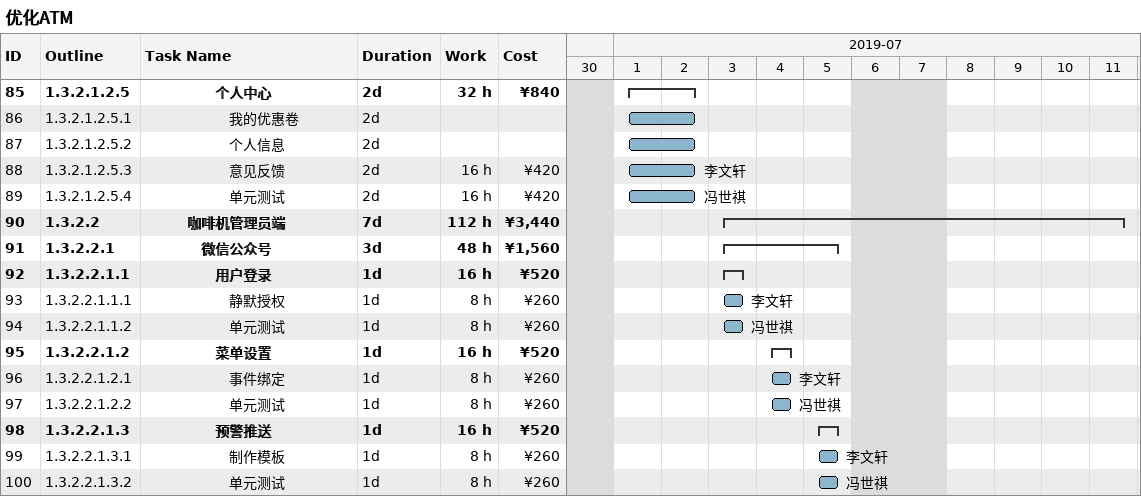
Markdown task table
优化ATM

| ID | WBS | Task | Duration | Start | Finish | Resources | Work (h) | Cost (¥) |
|---|---|---|---|---|---|---|---|---|
| 85 | 1.3.2.1.2.5 | **个人中心** | 2d | 2019-07-01 | 2019-07-02 |  | 32 | 840 |
| 86 | 1.3.2.1.2.5.1 | 我的优惠卷 | 2d | 2019-07-01 | 2019-07-02 |  |  |  |
| 87 | 1.3.2.1.2.5.2 | 个人信息 | 2d | 2019-07-01 | 2019-07-02 |  |  |  |
| 88 | 1.3.2.1.2.5.3 | 意见反馈 | 2d | 2019-07-01 | 2019-07-02 | 李文轩 | 16 | 420 |
| 89 | 1.3.2.1.2.5.4 | 单元测试 | 2d | 2019-07-01 | 2019-07-02 | 冯世祺 | 16 | 420 |
| 90 | 1.3.2.2 | **咖啡机管理员端** | 7d | 2019-07-03 | 2019-07-11 |  | 112 | 3440 |
| 91 | 1.3.2.2.1 | **微信公众号** | 3d | 2019-07-03 | 2019-07-05 |  | 48 | 1560 |
| 92 | 1.3.2.2.1.1 | **用户登录** | 1d | 2019-07-03 | 2019-07-03 |  | 16 | 520 |
| 93 | 1.3.2.2.1.1.1 | 静默授权 | 1d | 2019-07-03 | 2019-07-03 | 李文轩 | 8 | 260 |
| 94 | 1.3.2.2.1.1.2 | 单元测试 | 1d | 2019-07-03 | 2019-07-03 | 冯世祺 | 8 | 260 |
| 95 | 1.3.2.2.1.2 | **菜单设置** | 1d | 2019-07-04 | 2019-07-04 |  | 16 | 520 |
| 96 | 1.3.2.2.1.2.1 | 事件绑定 | 1d | 2019-07-04 | 2019-07-04 | 李文轩 | 8 | 260 |
| 97 | 1.3.2.2.1.2.2 | 单元测试 | 1d | 2019-07-04 | 2019-07-04 | 冯世祺 | 8 | 260 |
| 98 | 1.3.2.2.1.3 | **预警推送** | 1d | 2019-07-05 | 2019-07-05 |  | 16 | 520 |
| 99 | 1.3.2.2.1.3.1 | 制作模板 | 1d | 2019-07-05 | 2019-07-05 | 李文轩 | 8 | 260 |
| 100 | 1.3.2.2.1.3.2 | 单元测试 | 1d | 2019-07-05 | 2019-07-05 | 冯世祺 | 8 | 260 |
